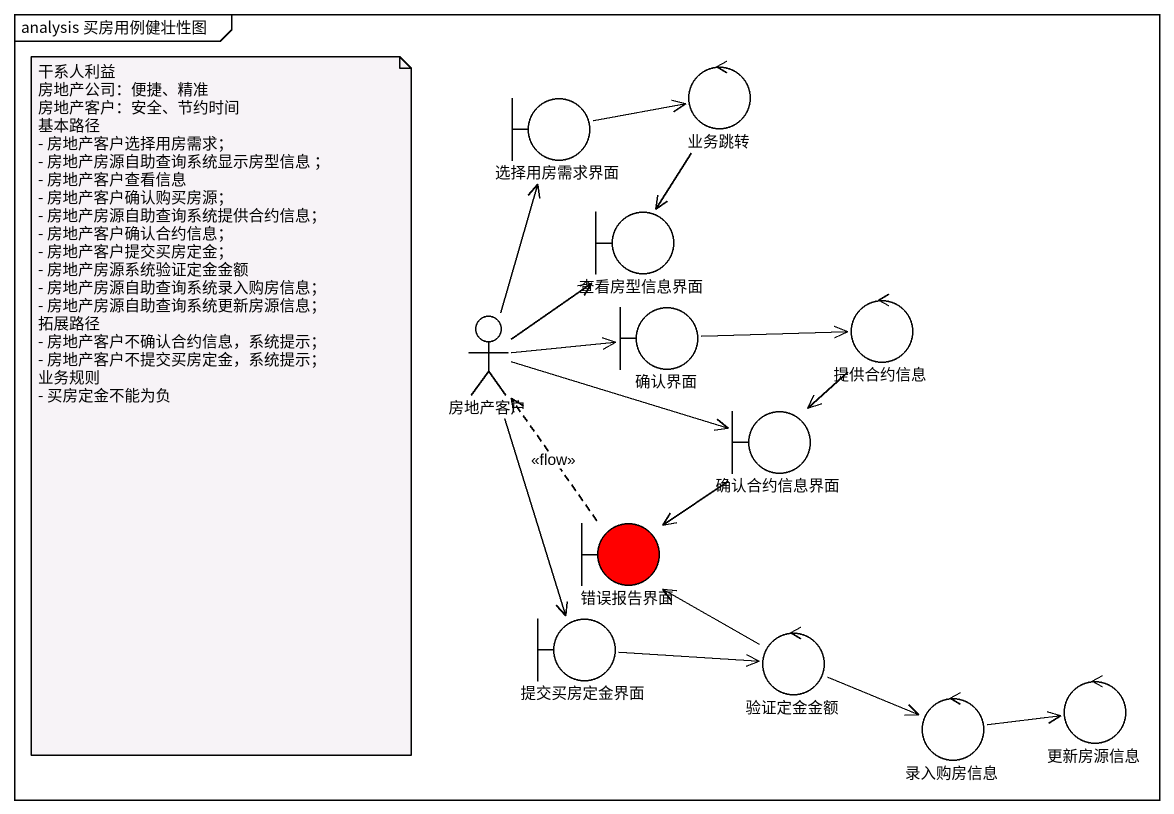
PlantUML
@startuml
mainframe analysis 买房用例健壮性图
boundary 选择用房需求界面
control 业务跳转
boundary 查看房型信息界面
boundary 确认界面
control 提供合约信息
actor 房地产客户
boundary 确认合约信息界面
boundary 错误报告界面 #FF0000
boundary 提交买房定金界面
control 验证定金金额
control 更新房源信息
control 录入购房信息
选择用房需求界面 -right-> 业务跳转
业务跳转 --> 查看房型信息界面
确认界面 -right-> 提供合约信息
提供合约信息 --> 确认合约信息界面
房地产客户 -up-> 选择用房需求界面
房地产客户 -up-> 查看房型信息界面
房地产客户 -right-> 确认界面
房地产客户 -right-> 确认合约信息界面
房地产客户 --> 提交买房定金界面
确认合约信息界面 --> 错误报告界面
错误报告界面 .up.> 房地产客户 : <<flow>>
提交买房定金界面 -right-> 验证定金金额
验证定金金额 -up-> 错误报告界面
验证定金金额 -right-> 录入购房信息
录入购房信息 -right-> 更新房源信息
note as N1
  干系人利益
  房地产公司：便捷、精准
  房地产客户：安全、节约时间
  基本路径
  - 房地产客户选择用房需求；
  - 房地产房源自助查询系统显示房型信息 ；
  - 房地产客户查看信息
  - 房地产客户确认购买房源；
  - 房地产房源自助查询系统提供合约信息；
  - 房地产客户确认合约信息；
  - 房地产客户提交买房定金；
  - 房地产房源系统验证定金金额
  - 房地产房源自助查询系统录入购房信息；
  - 房地产房源自助查询系统更新房源信息；
  拓展路径
  - 房地产客户不确认合约信息，系统提示；
  - 房地产客户不提交买房定金，系统提示；
  业务规则
  - 买房定金不能为负
end note
@enduml
